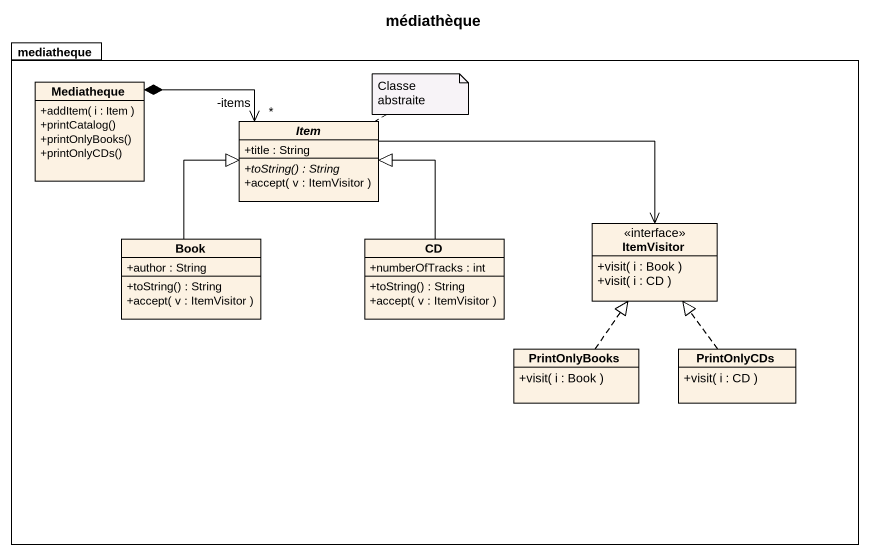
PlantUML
@startuml
title médiathèque
hide circle
hide empty members
skinparam classAttributeIconSize 0
package mediatheque {
  class Mediatheque {
    +addItem( i : Item )
    +printCatalog()
    +printOnlyBooks()
    +printOnlyCDs()
  }
  abstract class Item {
    +title : String
    {abstract} +toString() : String
    +accept( v : ItemVisitor )
  }
  class Book {
    +author : String
    +toString() : String
    +accept( v : ItemVisitor )
  }
  class CD {
    +numberOfTracks : int
    +toString() : String
    +accept( v : ItemVisitor )
  }
  interface ItemVisitor {
    +visit( i : Book )
    +visit( i : CD )
  }
  class PrintOnlyBooks {
    +visit( i : Book )
  }
  class PrintOnlyCDs {
    +visit( i : CD )
  }
}
Mediatheque *-right-> "*\n-items" Item
Item -right-> ItemVisitor
Book -up-|> Item
CD -up-|> Item
PrintOnlyBooks .up.|> ItemVisitor
PrintOnlyCDs .up.|> ItemVisitor
note top of Item : Classe abstraite
@enduml
